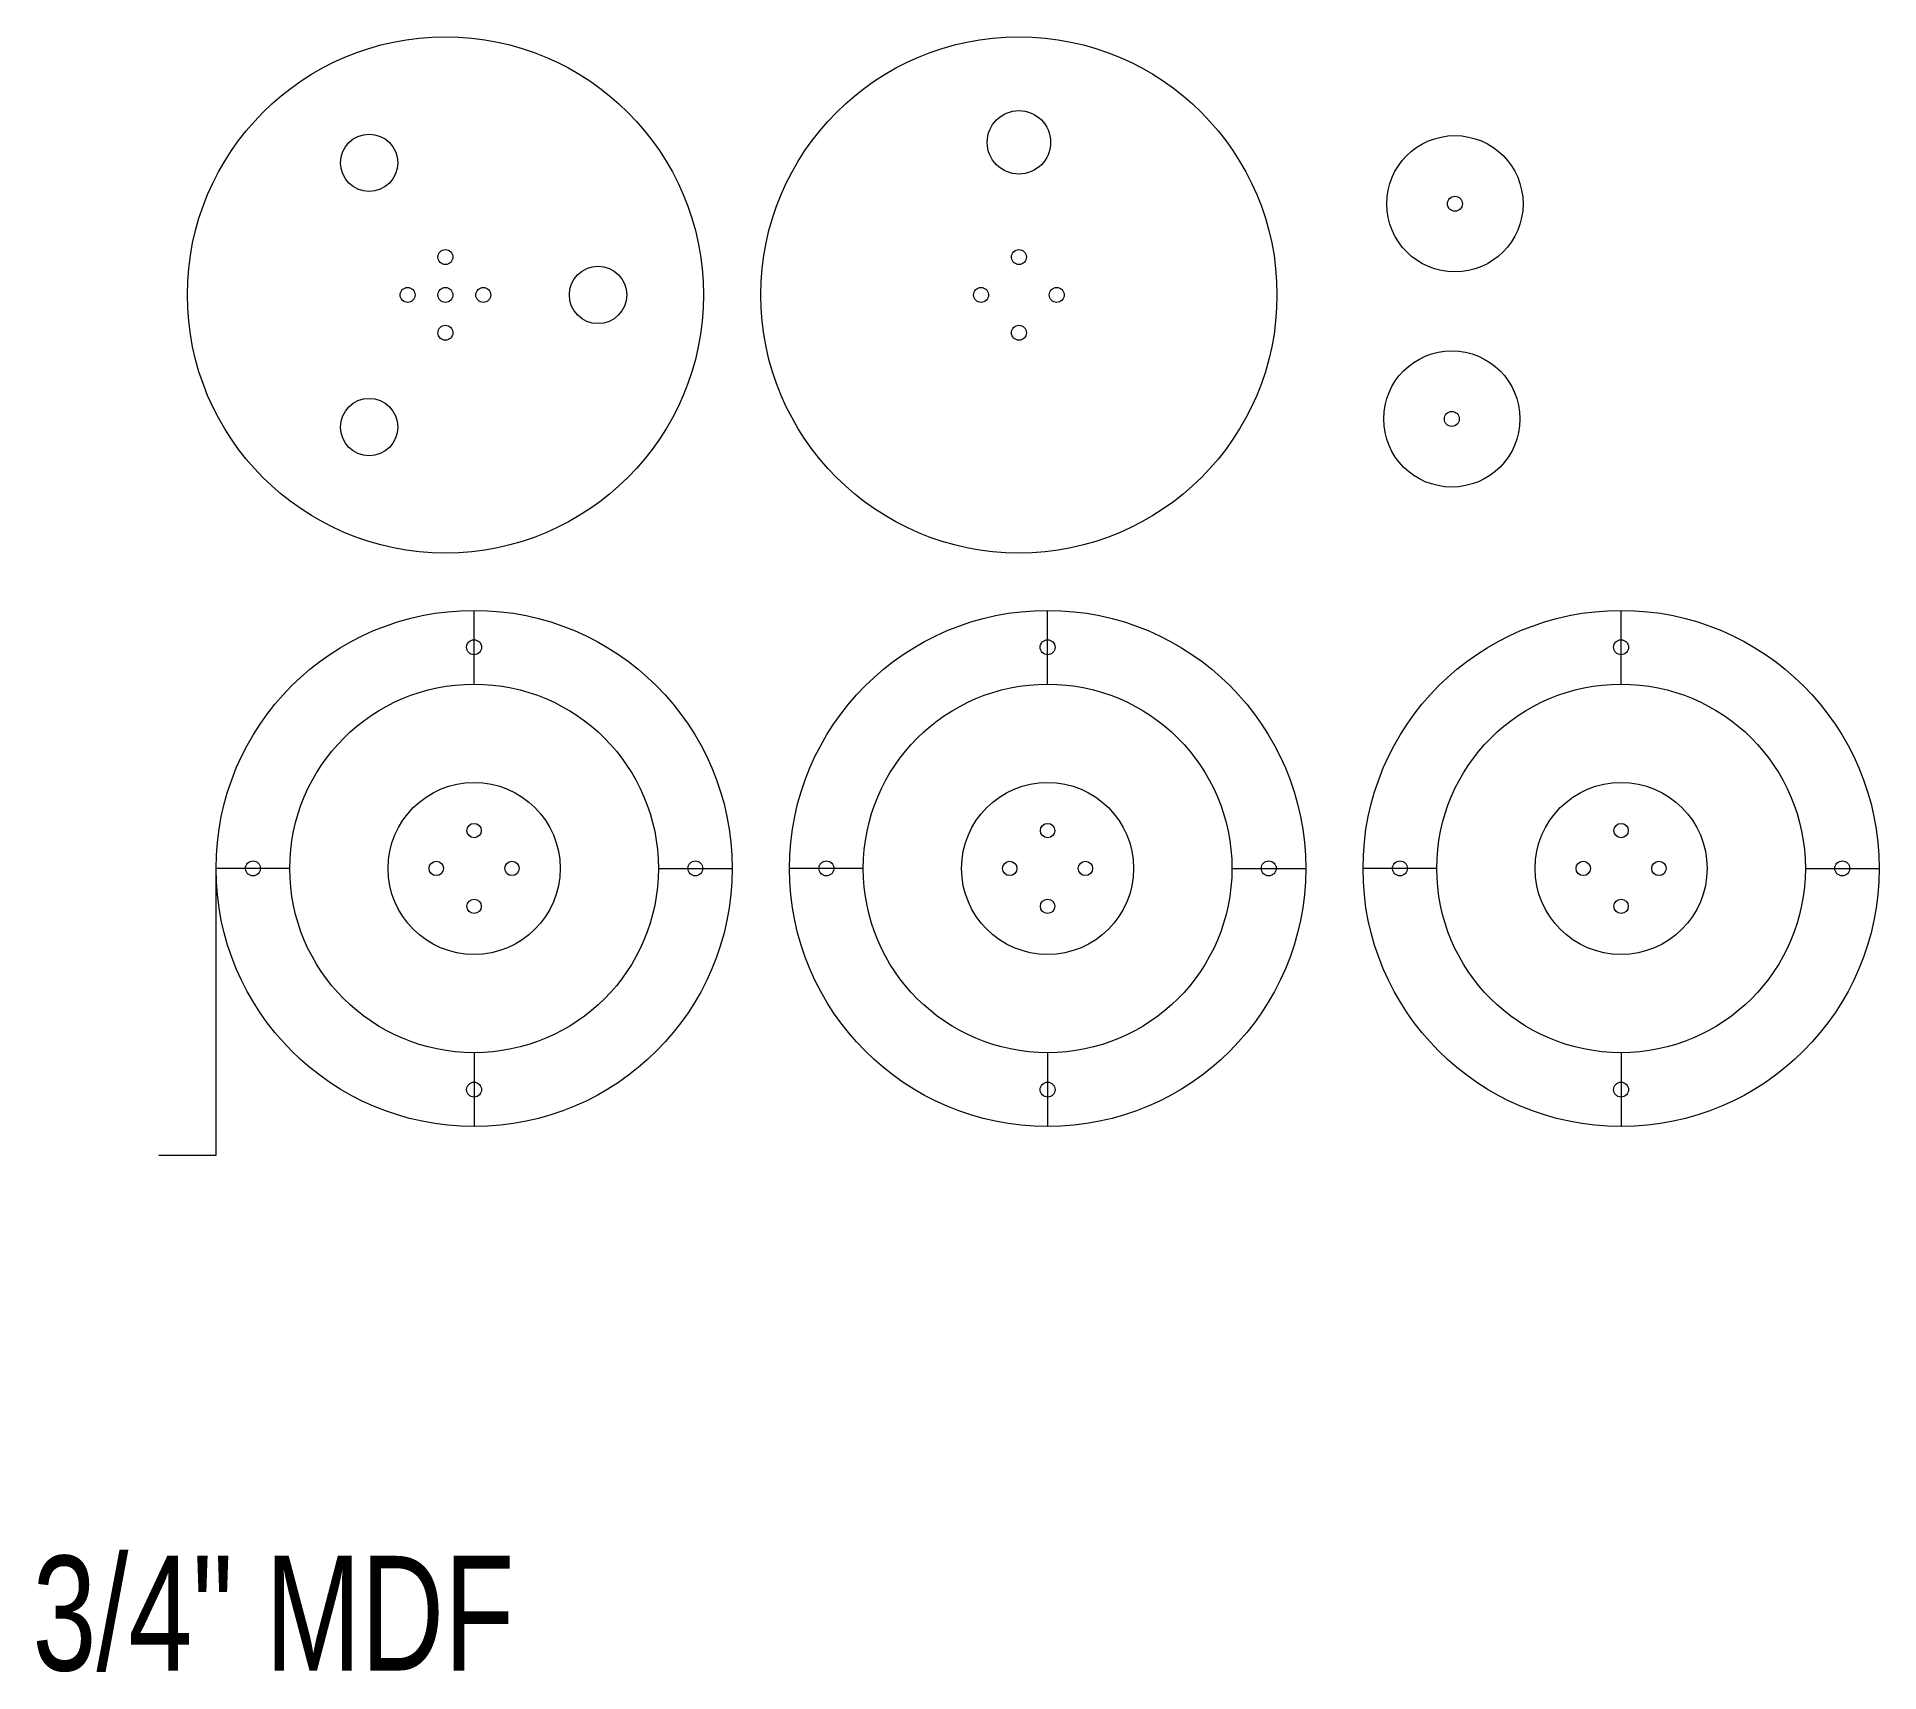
# Model space of a CAD drawing. Header units: inches. Extents: x -1.1 to 15, y -4.5 to 9.8.
import ezdxf

# ---------------------------------------------------------------- set-up
doc = ezdxf.new("R2010")
doc.units = ezdxf.units.IN
doc.layers.get('0').update_dxf_attribs({"linetype": 'CONTINUOUS', "lineweight": 0})
for name, color, linetype, lineweight in [('center_cutout', 7, 'CONTINUOUS', 0), ('construction', 7, 'CONTINUOUS', 0), ('holes', 7, 'CONTINUOUS', 0), ('inner_cut', 7, 'CONTINUOUS', 0)]:
    doc.layers.add(name, color=color, linetype=linetype, lineweight=lineweight)
doc.styles.get("Standard").update_dxf_attribs({"font": 'txt', "width": 0.75})

msp = doc.modelspace()

# ---------------------------------------------------------------- linework, layer by layer
for p, q in [((0.5, 0), (0.5, 2.5)), ((0, 0), (0.5, 0))]:
    msp.add_line(p, q)
for centre, radius in [((2.5, 7.5), 2.25), ((7.5, 7.5), 2.25), ((11.3011, 8.29466), 0.594), ((11.27429, 6.41905), 0.594), ((2.75, 2.5), 2.25), ((7.75, 2.5), 2.25), ((12.75, 2.5), 2.25)]:
    msp.add_circle(centre, radius)
at = {"layer": 'center_cutout'}
for centre in [(2.75, 2.5), (7.75, 2.5), (12.75, 2.5)]:
    msp.add_circle(centre, 0.75, dxfattribs=at)
at = {"layer": 'construction'}
for p, q in [((2.75, 4.1069), (2.75, 4.75)), ((7.75, 4.1069), (7.75, 4.75)), ((12.75, 4.1069), (12.75, 4.75)), ((1.1431, 2.5), (0.5, 2.5)), ((4.3569, 2.5), (5, 2.5)), ((6.1431, 2.5), (5.5, 2.5)), ((9.3569, 2.5), (10, 2.5)), ((11.1431, 2.5), (10.5, 2.5)), ((14.3569, 2.5), (15, 2.5)), ((2.75, 0.8931), (2.75, 0.25)), ((7.75, 0.8931), (7.75, 0.25)), ((12.75, 0.8931), (12.75, 0.25))]:
    msp.add_line(p, q, dxfattribs=at)
at = {"layer": 'holes'}
for centre, radius in [((7.5, 8.8304), 0.2765), ((1.83481, 8.65214), 0.25), ((11.3011, 8.29466), 0.065), ((2.5, 7.83), 0.065), ((7.5, 7.83), 0.065), ((3.83038, 7.5), 0.25), ((2.17, 7.5), 0.065), ((2.5, 7.5), 0.065), ((2.83, 7.5), 0.065), ((7.17, 7.5), 0.065), ((7.83, 7.5), 0.065), ((2.5, 7.17), 0.065), ((7.5, 7.17), 0.065), ((1.83481, 6.34786), 0.25), ((11.2743, 6.41905), 0.065), ((2.75, 4.42845), 0.065), ((7.75, 4.42845), 0.065), ((12.75, 4.42845), 0.065), ((2.75, 2.83), 0.0625), ((7.75, 2.83), 0.0625), ((12.75, 2.83), 0.0625), ((0.82155, 2.5), 0.065), ((2.42, 2.5), 0.0625), ((3.08, 2.5), 0.0625), ((4.67845, 2.5), 0.065), ((5.82155, 2.5), 0.065), ((7.42, 2.5), 0.0625), ((8.08, 2.5), 0.0625), ((9.67845, 2.5), 0.065), ((10.8216, 2.5), 0.065), ((12.42, 2.5), 0.0625), ((13.08, 2.5), 0.0625), ((14.6784, 2.5), 0.065), ((2.75, 2.17), 0.0625), ((7.75, 2.17), 0.0625), ((12.75, 2.17), 0.0625), ((2.75, 0.57155), 0.065), ((7.75, 0.57155), 0.065), ((12.75, 0.57155), 0.065)]:
    msp.add_circle(centre, radius, dxfattribs=at)
at = {"layer": 'inner_cut'}
for centre in [(2.75, 2.5), (7.75, 2.5), (12.75, 2.5)]:
    msp.add_circle(centre, 1.6069, dxfattribs=at)

# ---------------------------------------------------------------- texts
at = {"insert": (1, -4), "char_height": 1, "width": 100, "attachment_point": 5}
msp.add_mtext('3/4" MDF', dxfattribs=at)

doc.saveas('drawing.dxf')
